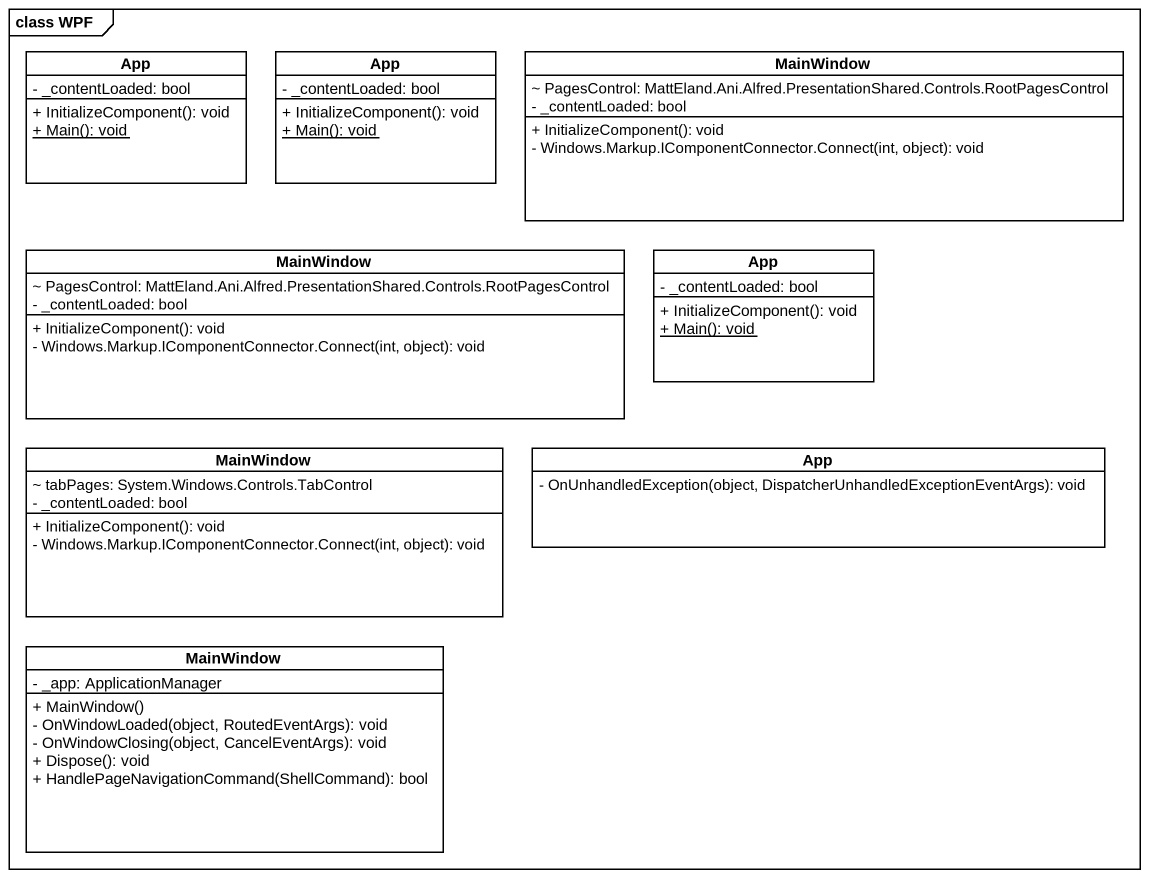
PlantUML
@startuml
mainframe class WPF
hide circle
hide empty members
skinparam classAttributeIconSize 0
class App {
  - _contentLoaded: bool
  + InitializeComponent(): void
  {static} + Main(): void
}
class "App" as App_2 {
  - _contentLoaded: bool
  + InitializeComponent(): void
  {static} + Main(): void
}
class MainWindow {
  ~ PagesControl: MattEland.Ani.Alfred.PresentationShared.Controls.RootPagesControl
  - _contentLoaded: bool
  + InitializeComponent(): void
  - Windows.Markup.IComponentConnector.Connect(int, object): void
}
class "MainWindow" as MainWindow_2 {
  ~ PagesControl: MattEland.Ani.Alfred.PresentationShared.Controls.RootPagesControl
  - _contentLoaded: bool
  + InitializeComponent(): void
  - Windows.Markup.IComponentConnector.Connect(int, object): void
}
class "App" as App_3 {
  - _contentLoaded: bool
  + InitializeComponent(): void
  {static} + Main(): void
}
class "MainWindow" as MainWindow_3 {
  ~ tabPages: System.Windows.Controls.TabControl
  - _contentLoaded: bool
  + InitializeComponent(): void
  - Windows.Markup.IComponentConnector.Connect(int, object): void
}
class "App" as App_4 {
  - OnUnhandledException(object, DispatcherUnhandledExceptionEventArgs): void
}
class "MainWindow" as MainWindow_4 {
  - _app: ApplicationManager
  + MainWindow()
  - OnWindowLoaded(object, RoutedEventArgs): void
  - OnWindowClosing(object, CancelEventArgs): void
  + Dispose(): void
  + HandlePageNavigationCommand(ShellCommand): bool
}
@enduml
